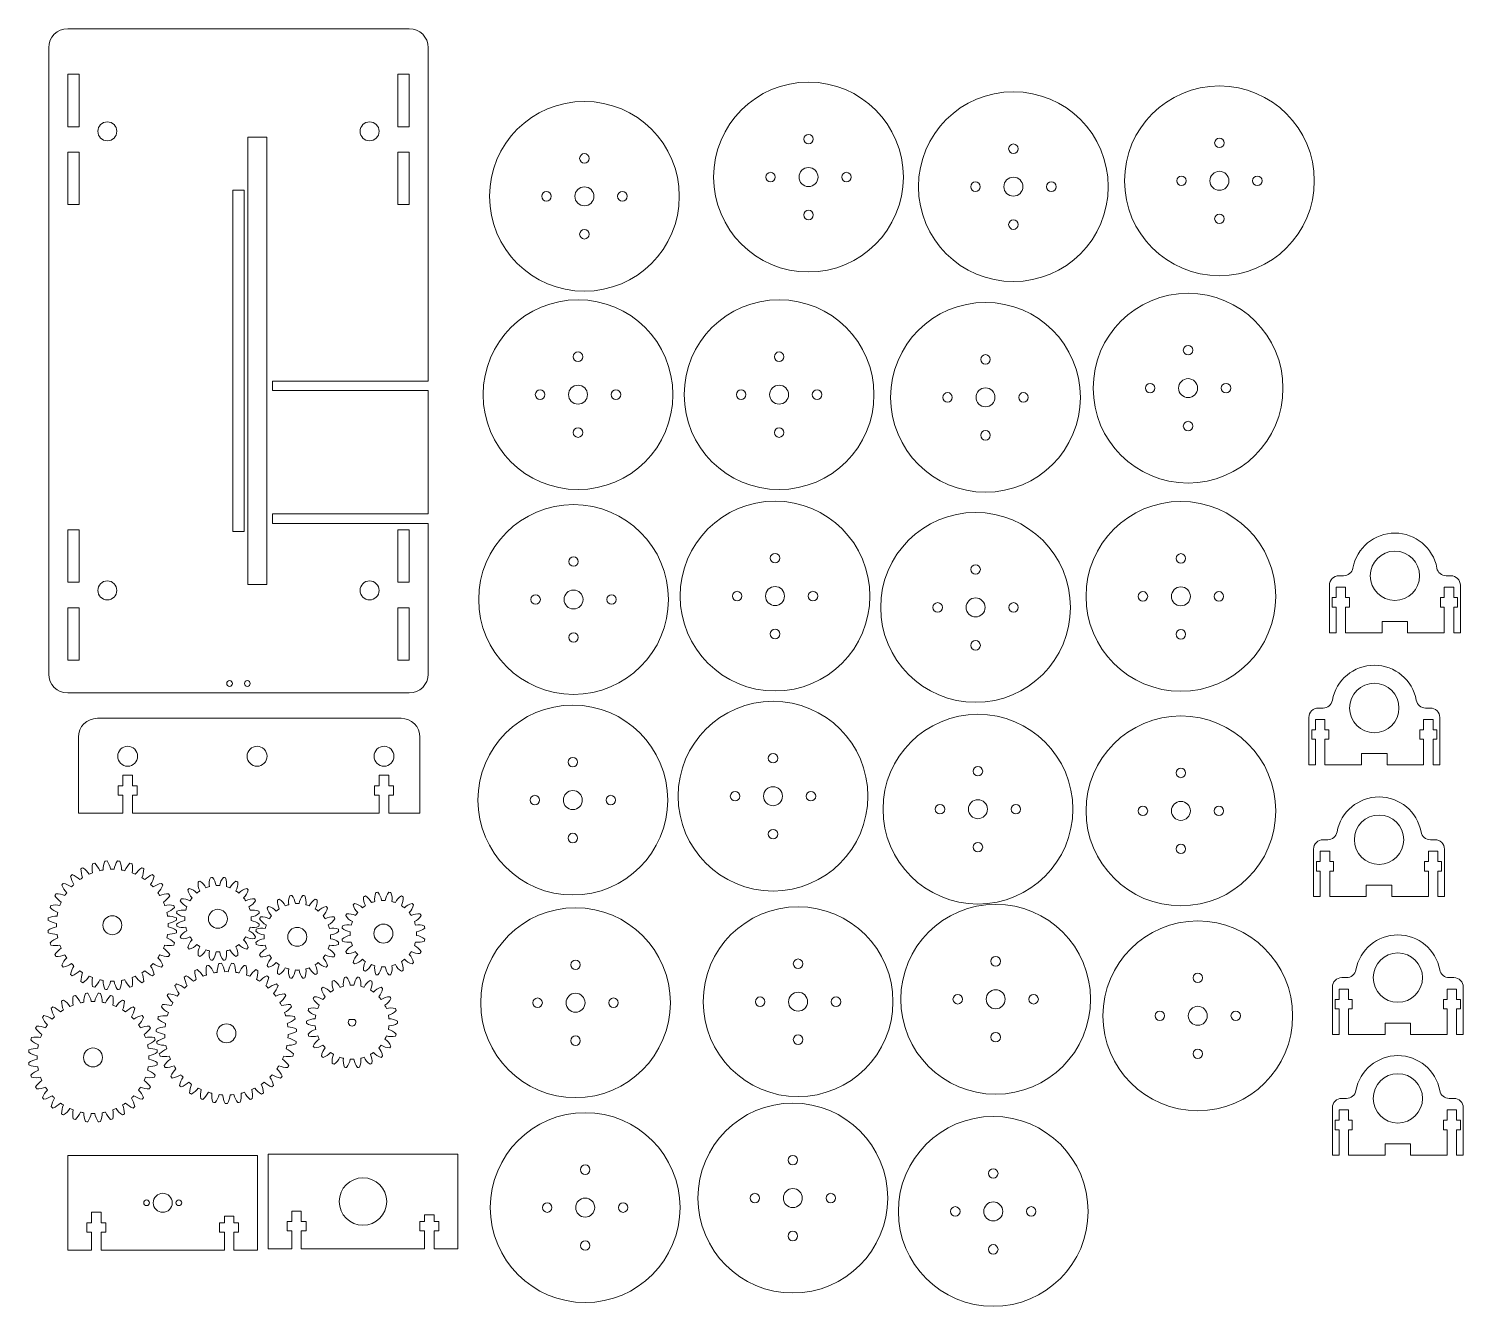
# Paper-space layout 'Sheet1(2)' of a CAD drawing. Header units: millimetres. Extents: x 10 to 766, y 7 to 680.
import ezdxf

# ---------------------------------------------------------------- set-up
doc = ezdxf.new("R2010")
doc.units = ezdxf.units.MM

psp = doc.layouts.new('Sheet1(2)')

# ---------------------------------------------------------------- linework, layer by layer
at = {"color": 7, "linetype": 'Continuous', "lineweight": 15}
for p, q in [((210.46, 680.25), (30.46, 680.25)), ((20.46, 670.25), (20.46, 340.25)), ((220.46, 494.6), (220.46, 670.25)), ((36.46, 656.25), (30.46, 656.25)), ((30.46, 656.25), (30.46, 628.6)), ((36.46, 628.6), (36.46, 656.25)), ((210.46, 656.25), (204.46, 656.25)), ((204.46, 656.25), (204.46, 628.6)), ((210.46, 628.6), (210.46, 656.25)), ((30.46, 628.6), (36.46, 628.6)), ((204.46, 628.6), (210.46, 628.6)), ((125.46, 623.11), (125.46, 387.38)), ((135.46, 623.11), (125.46, 623.11)), ((135.46, 387.38), (135.46, 623.11)), ((36.46, 615.19), (30.46, 615.19)), ((30.46, 615.19), (30.46, 587.54)), ((36.46, 587.54), (36.46, 615.19)), ((210.46, 615.19), (204.46, 615.19)), ((204.46, 615.19), (204.46, 587.54)), ((210.46, 587.54), (210.46, 615.19)), ((123.46, 595.25), (117.46, 595.25)), ((117.46, 595.25), (117.46, 415.25)), ((123.46, 415.25), (123.46, 595.25)), ((30.46, 587.54), (36.46, 587.54)), ((204.46, 587.54), (210.46, 587.54)), ((220.46, 494.6), (138.46, 494.6)), ((138.46, 494.6), (138.46, 489.6)), ((138.46, 489.6), (220.46, 489.6)), ((220.46, 424.6), (220.46, 489.6)), ((220.46, 424.6), (138.46, 424.6)), ((138.46, 424.6), (138.46, 419.6)), ((36.46, 416.23), (30.46, 416.23)), ((30.46, 416.23), (30.46, 388.58)), ((36.46, 388.58), (36.46, 416.23)), ((138.46, 419.6), (220.46, 419.6)), ((210.46, 416.23), (204.46, 416.23)), ((204.46, 416.23), (204.46, 388.58)), ((210.46, 388.58), (210.46, 416.23)), ((220.46, 340.25), (220.46, 419.6)), ((117.46, 415.25), (123.46, 415.25)), ((30.46, 388.58), (36.46, 388.58)), ((125.46, 387.38), (135.46, 387.38)), ((204.46, 388.58), (210.46, 388.58)), ((695.38, 386.99), (695.38, 361.99)), ((698.88, 385.99), (703.88, 385.99)), ((698.88, 380.49), (698.88, 385.99)), ((702.84, 391.99), (700.38, 391.99)), ((703.88, 385.99), (703.88, 380.49)), ((760.88, 385.99), (755.88, 385.99)), ((755.88, 385.99), (755.88, 380.49)), ((756.92, 391.99), (759.38, 391.99)), ((760.88, 380.49), (760.88, 385.99)), ((764.38, 386.99), (764.38, 361.99)), ((696.88, 380.49), (698.88, 380.49)), ((696.88, 375.49), (696.88, 380.49)), ((703.88, 380.49), (705.88, 380.49)), ((705.88, 380.49), (705.88, 375.49)), ((755.88, 380.49), (753.88, 380.49)), ((753.88, 380.49), (753.88, 375.49)), ((762.88, 380.49), (760.88, 380.49)), ((762.88, 375.49), (762.88, 380.49)), ((36.46, 375.17), (30.46, 375.17)), ((30.46, 375.17), (30.46, 347.52)), ((36.46, 347.52), (36.46, 375.17)), ((210.46, 375.17), (204.46, 375.17)), ((204.46, 375.17), (204.46, 347.52)), ((210.46, 347.52), (210.46, 375.17)), ((698.88, 375.49), (696.88, 375.49)), ((698.88, 361.99), (698.88, 375.49)), ((703.88, 375.49), (703.88, 361.99)), ((705.88, 375.49), (703.88, 375.49)), ((753.88, 375.49), (755.88, 375.49)), ((755.88, 375.49), (755.88, 361.99)), ((760.88, 361.99), (760.88, 375.49)), ((760.88, 375.49), (762.88, 375.49)), ((723.17, 367.99), (736.58, 367.99)), ((723.17, 361.99), (723.17, 367.99)), ((736.58, 367.99), (736.58, 361.99)), ((695.38, 361.99), (698.88, 361.99)), ((703.88, 361.99), (723.17, 361.99)), ((736.58, 361.99), (755.88, 361.99)), ((764.38, 361.99), (760.88, 361.99)), ((30.46, 347.52), (36.46, 347.52)), ((204.46, 347.52), (210.46, 347.52)), ((30.46, 330.25), (210.46, 330.25)), ((692, 322.34), (689.54, 322.34)), ((746.08, 322.34), (748.54, 322.34)), ((206.11, 316.92), (46.11, 316.92)), ((684.54, 317.34), (684.54, 292.34)), ((686.04, 310.84), (688.04, 310.84)), ((686.04, 305.84), (686.04, 310.84)), ((688.04, 316.34), (693.04, 316.34)), ((688.04, 310.84), (688.04, 316.34)), ((693.04, 316.34), (693.04, 310.84)), ((693.04, 310.84), (695.04, 310.84)), ((695.04, 310.84), (695.04, 305.84)), ((745.04, 310.84), (743.04, 310.84)), ((743.04, 310.84), (743.04, 305.84)), ((750.04, 316.34), (745.04, 316.34)), ((745.04, 316.34), (745.04, 310.84)), ((750.04, 310.84), (750.04, 316.34)), ((752.04, 310.84), (750.04, 310.84)), ((752.04, 305.84), (752.04, 310.84)), ((753.54, 317.34), (753.54, 292.34)), ((36.11, 306.92), (36.11, 266.92)), ((216.11, 266.92), (216.11, 306.92)), ((688.04, 305.84), (686.04, 305.84)), ((688.04, 292.34), (688.04, 305.84)), ((693.04, 305.84), (693.04, 292.34)), ((695.04, 305.84), (693.04, 305.84)), ((743.04, 305.84), (745.04, 305.84)), ((745.04, 305.84), (745.04, 292.34)), ((750.04, 292.34), (750.04, 305.84)), ((750.04, 305.84), (752.04, 305.84)), ((712.33, 298.34), (725.75, 298.34)), ((712.33, 292.34), (712.33, 298.34)), ((725.75, 298.34), (725.75, 292.34)), ((684.54, 292.34), (688.04, 292.34)), ((693.04, 292.34), (712.33, 292.34)), ((725.75, 292.34), (745.04, 292.34)), ((753.54, 292.34), (750.04, 292.34)), ((57.06, 281.42), (59.56, 281.42)), ((57.06, 281.42), (57.06, 276.42)), ((59.56, 286.92), (64.56, 286.92)), ((59.56, 286.92), (59.56, 281.42)), ((64.56, 286.92), (64.56, 281.42)), ((64.56, 281.42), (67.06, 281.42)), ((67.06, 281.42), (67.06, 276.42)), ((192.16, 281.42), (194.66, 281.42)), ((192.16, 281.42), (192.16, 276.42)), ((199.66, 286.92), (194.66, 286.92)), ((194.66, 286.92), (194.66, 281.42)), ((199.66, 286.92), (199.66, 281.42)), ((199.66, 281.42), (202.16, 281.42)), ((202.16, 281.42), (202.16, 276.42)), ((57.06, 276.42), (59.56, 276.42)), ((59.56, 276.42), (59.56, 266.92)), ((64.56, 276.42), (64.56, 266.92)), ((64.56, 276.42), (67.06, 276.42)), ((192.16, 276.42), (194.66, 276.42)), ((194.66, 276.42), (194.66, 266.92)), ((199.66, 276.42), (199.66, 266.92)), ((199.66, 276.42), (202.16, 276.42)), ((36.11, 266.92), (59.56, 266.92)), ((64.56, 266.92), (194.66, 266.92)), ((199.66, 266.92), (216.11, 266.92)), ((694.48, 252.96), (692.02, 252.96)), ((748.56, 252.96), (751.02, 252.96)), ((687.02, 247.96), (687.02, 222.96)), ((690.52, 246.96), (695.52, 246.96)), ((690.52, 241.46), (690.52, 246.96)), ((695.52, 246.96), (695.52, 241.46)), ((752.52, 246.96), (747.52, 246.96)), ((747.52, 246.96), (747.52, 241.46)), ((752.52, 241.46), (752.52, 246.96)), ((756.02, 247.96), (756.02, 222.96)), ((688.52, 241.46), (690.52, 241.46)), ((688.52, 236.46), (688.52, 241.46)), ((690.52, 236.46), (688.52, 236.46)), ((690.52, 222.96), (690.52, 236.46)), ((695.52, 241.46), (697.52, 241.46)), ((695.52, 236.46), (695.52, 222.96)), ((697.52, 236.46), (695.52, 236.46)), ((697.52, 241.46), (697.52, 236.46)), ((747.52, 241.46), (745.52, 241.46)), ((745.52, 241.46), (745.52, 236.46)), ((745.52, 236.46), (747.52, 236.46)), ((747.52, 236.46), (747.52, 222.96)), ((754.52, 241.46), (752.52, 241.46)), ((752.52, 222.96), (752.52, 236.46)), ((752.52, 236.46), (754.52, 236.46)), ((754.52, 236.46), (754.52, 241.46)), ((714.81, 228.96), (728.23, 228.96)), ((714.81, 222.96), (714.81, 228.96)), ((728.23, 228.96), (728.23, 222.96)), ((687.02, 222.96), (690.52, 222.96)), ((695.52, 222.96), (714.81, 222.96)), ((728.23, 222.96), (747.52, 222.96)), ((756.02, 222.96), (752.52, 222.96)), ((696.93, 175.27), (696.93, 150.27)), ((700.43, 174.27), (705.43, 174.27)), ((700.43, 168.77), (700.43, 174.27)), ((704.39, 180.27), (701.93, 180.27)), ((705.43, 174.27), (705.43, 168.77)), ((762.43, 174.27), (757.43, 174.27)), ((757.43, 174.27), (757.43, 168.77)), ((758.47, 180.27), (760.93, 180.27)), ((762.43, 168.77), (762.43, 174.27)), ((765.93, 175.27), (765.93, 150.27)), ((698.43, 168.77), (700.43, 168.77)), ((698.43, 163.77), (698.43, 168.77)), ((705.43, 168.77), (707.43, 168.77)), ((707.43, 168.77), (707.43, 163.77)), ((757.43, 168.77), (755.43, 168.77)), ((755.43, 168.77), (755.43, 163.77)), ((764.43, 168.77), (762.43, 168.77)), ((764.43, 163.77), (764.43, 168.77)), ((700.43, 163.77), (698.43, 163.77)), ((700.43, 150.27), (700.43, 163.77)), ((705.43, 163.77), (705.43, 150.27)), ((707.43, 163.77), (705.43, 163.77)), ((755.43, 163.77), (757.43, 163.77)), ((757.43, 163.77), (757.43, 150.27)), ((762.43, 150.27), (762.43, 163.77)), ((762.43, 163.77), (764.43, 163.77)), ((181.6, 158.29), (179, 158.26)), ((724.72, 156.27), (738.14, 156.27)), ((724.72, 150.27), (724.72, 156.27)), ((738.14, 156.27), (738.14, 150.27)), ((696.93, 150.27), (700.43, 150.27)), ((705.43, 150.27), (724.72, 150.27)), ((738.14, 150.27), (757.43, 150.27)), ((765.93, 150.27), (762.43, 150.27)), ((704.39, 116.67), (701.93, 116.67)), ((758.47, 116.67), (760.93, 116.67)), ((696.93, 111.67), (696.93, 86.67)), ((700.43, 110.67), (705.43, 110.67)), ((700.43, 105.17), (700.43, 110.67)), ((705.43, 110.67), (705.43, 105.17)), ((762.43, 110.67), (757.43, 110.67)), ((757.43, 110.67), (757.43, 105.17)), ((762.43, 105.17), (762.43, 110.67)), ((765.93, 111.67), (765.93, 86.67)), ((698.43, 105.17), (700.43, 105.17)), ((698.43, 100.17), (698.43, 105.17)), ((700.43, 100.17), (698.43, 100.17)), ((700.43, 86.67), (700.43, 100.17)), ((705.43, 105.17), (707.43, 105.17)), ((705.43, 100.17), (705.43, 86.67)), ((707.43, 100.17), (705.43, 100.17)), ((707.43, 105.17), (707.43, 100.17)), ((757.43, 105.17), (755.43, 105.17)), ((755.43, 105.17), (755.43, 100.17)), ((755.43, 100.17), (757.43, 100.17)), ((757.43, 100.17), (757.43, 86.67)), ((764.43, 105.17), (762.43, 105.17)), ((762.43, 86.67), (762.43, 100.17)), ((762.43, 100.17), (764.43, 100.17)), ((764.43, 100.17), (764.43, 105.17)), ((724.72, 92.67), (738.14, 92.67)), ((724.72, 86.67), (724.72, 92.67)), ((738.14, 92.67), (738.14, 86.67)), ((30.53, 86.64), (30.53, 36.64)), ((130.53, 86.64), (30.53, 86.64)), ((130.53, 36.64), (130.53, 86.64)), ((136.06, 87.31), (136.06, 37.31)), ((236.06, 87.31), (136.06, 87.31)), ((236.06, 37.31), (236.06, 87.31)), ((696.93, 86.67), (700.43, 86.67)), ((705.43, 86.67), (724.72, 86.67)), ((738.14, 86.67), (757.43, 86.67)), ((765.93, 86.67), (762.43, 86.67)), ((48.03, 56.64), (43.03, 56.64)), ((43.03, 56.64), (43.03, 51.14)), ((48.03, 51.14), (48.03, 56.64)), ((118.03, 54.64), (113.03, 54.64)), ((113.03, 54.64), (113.03, 51.14)), ((118.03, 51.14), (118.03, 54.64)), ((153.56, 57.31), (148.56, 57.31)), ((148.56, 57.31), (148.56, 51.81)), ((153.56, 51.81), (153.56, 57.31)), ((223.56, 55.31), (218.56, 55.31)), ((218.56, 55.31), (218.56, 51.81)), ((223.56, 51.81), (223.56, 55.31)), ((43.03, 51.14), (40.53, 51.14)), ((40.53, 51.14), (40.53, 46.14)), ((40.53, 46.14), (43.03, 46.14)), ((43.03, 46.14), (43.03, 36.64)), ((50.53, 51.14), (48.03, 51.14)), ((48.03, 36.64), (48.03, 46.14)), ((48.03, 46.14), (50.53, 46.14)), ((50.53, 46.14), (50.53, 51.14)), ((113.03, 51.14), (110.53, 51.14)), ((110.53, 51.14), (110.53, 46.14)), ((110.53, 46.14), (113.03, 46.14)), ((113.03, 46.14), (113.03, 36.64)), ((120.53, 51.14), (118.03, 51.14)), ((118.03, 36.64), (118.03, 46.14)), ((118.03, 46.14), (120.53, 46.14)), ((120.53, 46.14), (120.53, 51.14)), ((148.56, 51.81), (146.06, 51.81)), ((146.06, 51.81), (146.06, 46.81)), ((146.06, 46.81), (148.56, 46.81)), ((148.56, 46.81), (148.56, 37.31)), ((156.06, 51.81), (153.56, 51.81)), ((153.56, 37.31), (153.56, 46.81)), ((153.56, 46.81), (156.06, 46.81)), ((156.06, 46.81), (156.06, 51.81)), ((218.56, 51.81), (216.06, 51.81)), ((216.06, 51.81), (216.06, 46.81)), ((216.06, 46.81), (218.56, 46.81)), ((218.56, 46.81), (218.56, 37.31)), ((226.06, 51.81), (223.56, 51.81)), ((223.56, 37.31), (223.56, 46.81)), ((223.56, 46.81), (226.06, 46.81)), ((226.06, 46.81), (226.06, 51.81)), ((30.53, 36.64), (43.03, 36.64)), ((48.03, 36.64), (113.03, 36.64)), ((118.03, 36.64), (130.53, 36.64)), ((136.06, 37.31), (148.56, 37.31)), ((153.56, 37.31), (218.56, 37.31)), ((223.56, 37.31), (236.06, 37.31))]:
    psp.add_line(p, q, dxfattribs=at)
for centre, radius in [((420.87, 602.09), 50), ((528.82, 597.01), 50), ((637.39, 600.1), 50), ((302.76, 591.93), 50), ((51.35, 626.18), 5), ((189.56, 626.18), 5), ((420.87, 622.09), 2.5), ((637.39, 620.1), 2.5), ((302.76, 611.93), 2.5), ((528.82, 617.01), 2.5), ((420.87, 602.09), 5), ((637.39, 600.1), 5), ((400.87, 602.09), 2.5), ((440.87, 602.09), 2.5), ((508.82, 597.01), 2.5), ((528.82, 597.01), 5), ((548.82, 597.01), 2.5), ((617.39, 600.1), 2.5), ((657.39, 600.1), 2.5), ((282.76, 591.93), 2.5), ((302.76, 591.93), 5), ((322.76, 591.93), 2.5), ((420.87, 582.09), 2.5), ((637.39, 580.1), 2.5), ((528.82, 577.01), 2.5), ((302.76, 571.93), 2.5), ((299.39, 487.43), 50), ((405.35, 487.43), 50), ((620.88, 490.88), 50), ((514.13, 486.01), 50), ((299.39, 507.43), 2.5), ((405.35, 507.43), 2.5), ((514.13, 506.01), 2.5), ((620.88, 510.88), 2.5), ((299.39, 487.43), 5), ((405.35, 487.43), 5), ((600.88, 490.88), 2.5), ((620.88, 490.88), 5), ((640.88, 490.88), 2.5), ((279.39, 487.43), 2.5), ((319.39, 487.43), 2.5), ((385.35, 487.43), 2.5), ((425.35, 487.43), 2.5), ((494.13, 486.01), 2.5), ((514.13, 486.01), 5), ((534.13, 486.01), 2.5), ((299.39, 467.43), 2.5), ((405.35, 467.43), 2.5), ((620.88, 470.88), 2.5), ((514.13, 466.01), 2.5), ((403.22, 381.33), 50), ((617.11, 381.16), 50), ((297.05, 379.51), 50), ((508.92, 375.35), 50), ((297.05, 399.51), 2.5), ((403.22, 401.33), 2.5), ((617.11, 401.16), 2.5), ((729.88, 391.99), 13), ((508.92, 395.35), 2.5), ((51.35, 384.31), 5), ((189.56, 384.31), 5), ((403.22, 381.33), 5), ((617.11, 381.16), 5), ((277.05, 379.51), 2.5), ((297.05, 379.51), 5), ((317.05, 379.51), 2.5), ((383.22, 381.33), 2.5), ((423.22, 381.33), 2.5), ((508.92, 375.35), 5), ((597.11, 381.16), 2.5), ((637.11, 381.16), 2.5), ((488.92, 375.35), 2.5), ((528.92, 375.35), 2.5), ((403.22, 361.33), 2.5), ((617.11, 361.16), 2.5), ((297.05, 359.51), 2.5), ((508.92, 355.35), 2.5), ((115.79, 335.25), 1.5), ((125.13, 335.25), 1.5), ((719.04, 322.34), 13), ((402.16, 275.88), 50), ((296.66, 273.83), 50), ((510.15, 269.03), 50), ((617.11, 268.13), 50), ((62.06, 296.92), 5.25), ((130.26, 296.92), 5.25), ((197.16, 296.92), 5.25), ((296.66, 293.83), 2.5), ((402.16, 295.88), 2.5), ((510.15, 289.03), 2.5), ((617.11, 288.13), 2.5), ((402.16, 275.88), 5), ((276.66, 273.83), 2.5), ((296.66, 273.83), 5), ((316.66, 273.83), 2.5), ((382.16, 275.88), 2.5), ((422.16, 275.88), 2.5), ((510.15, 269.03), 5), ((617.11, 268.13), 5), ((490.15, 269.03), 2.5), ((530.15, 269.03), 2.5), ((597.11, 268.13), 2.5), ((637.11, 268.13), 2.5), ((721.52, 252.96), 13), ((402.16, 255.88), 2.5), ((296.66, 253.83), 2.5), ((510.15, 249.03), 2.5), ((617.11, 248.13), 2.5), ((53.97, 207.89), 5), ((109.62, 211.29), 5), ((298.09, 167.06), 50), ((415.35, 167.6), 50), ((519.49, 168.87), 50), ((151.45, 201.78), 5), ((196.83, 203.48), 5), ((626, 160.17), 50), ((298.09, 187.06), 2.5), ((415.35, 187.6), 2.5), ((519.49, 188.87), 2.5), ((731.43, 180.27), 13), ((626, 180.17), 2.5), ((278.09, 167.06), 2.5), ((298.09, 167.06), 5), ((318.09, 167.06), 2.5), ((395.35, 167.6), 2.5), ((415.35, 167.6), 5), ((435.35, 167.6), 2.5), ((499.49, 168.87), 2.5), ((519.49, 168.87), 5), ((539.49, 168.87), 2.5), ((606, 160.17), 2.5), ((626, 160.17), 5), ((646, 160.17), 2.5), ((114.12, 150.93), 5), ((519.49, 148.87), 2.5), ((298.09, 147.06), 2.5), ((415.35, 147.6), 2.5), ((43.79, 138.22), 5), ((626, 140.17), 2.5), ((731.43, 116.67), 13), ((412.6, 64.15), 50), ((303.17, 59.11), 50), ((518.22, 57.11), 50), ((412.6, 84.15), 2.5), ((303.17, 79.11), 2.5), ((518.22, 77.11), 2.5), ((186.06, 62.31), 12.5), ((412.6, 64.15), 5), ((72.03, 61.64), 1.5), ((80.53, 61.64), 5), ((89.03, 61.64), 1.5), ((283.17, 59.11), 2.5), ((303.17, 59.11), 5), ((323.17, 59.11), 2.5), ((392.6, 64.15), 2.5), ((432.6, 64.15), 2.5), ((518.22, 57.11), 5), ((498.22, 57.11), 2.5), ((538.22, 57.11), 2.5), ((412.6, 44.15), 2.5), ((303.17, 39.11), 2.5), ((518.22, 37.11), 2.5)]:
    psp.add_circle(centre, radius, dxfattribs=at)
for centre, radius, start, end in [((30.46, 670.25), 10, 90, 180), ((210.46, 670.25), 10, 0, 90), ((729.88, 391.99), 22.5, 10.47568, 169.52432), ((702.84, 396.99), 5, 270, 349.52432), ((756.92, 396.99), 5, 190.47568, 270), ((700.38, 386.99), 5, 90, 180), ((759.38, 386.99), 5, 0, 90), ((30.46, 340.25), 10, 180, 270), ((210.46, 340.25), 10, 270, 0), ((719.04, 322.34), 22.5, 10.47568, 169.52432), ((692, 327.34), 5, 270, 349.52432), ((746.08, 327.34), 5, 190.47568, 270), ((689.54, 317.34), 5, 90, 180), ((748.54, 317.34), 5, 0, 90), ((46.11, 306.92), 10, 90, 180), ((206.11, 306.92), 10, 0, 90), ((721.52, 252.96), 22.5, 10.47568, 169.52432), ((694.48, 257.96), 5, 270, 349.52432), ((748.56, 257.96), 5, 190.47568, 270), ((692.02, 247.96), 5, 90, 180), ((751.02, 247.96), 5, 0, 90), ((53.97, 207.89), 34, 128.347, 130.403), ((27.84, 222.79), 12.8, 45.41573, 66.86994), ((53.97, 207.89), 34, 117.097, 119.153), ((50.2, 237.73), 12.8, 180.63006, 202.08427), ((31.25, 227.6), 12.8, 34.16573, 55.61994), ((53.97, 207.89), 29.5, 110.73271, 114.26729), ((56.1, 237.89), 12.8, 169.38006, 190.83427), ((53.97, 207.89), 34, 105.847, 107.903), ((35.53, 231.65), 12.8, 22.91573, 44.36994), ((53.97, 207.89), 29.5, 99.48271, 103.01729), ((61.91, 236.9), 12.8, 158.13006, 179.58427), ((53.97, 207.89), 34, 94.597, 96.653), ((40.52, 234.79), 12.8, 11.66573, 33.11994), ((53.97, 207.89), 29.5, 88.23271, 91.76729), ((67.41, 234.79), 12.8, 146.88006, 168.33427), ((53.97, 207.89), 34, 83.347, 85.403), ((46.03, 236.9), 12.8, 0.41573, 21.86994), ((53.97, 207.89), 29.5, 76.98271, 80.51729), ((72.4, 231.65), 12.8, 135.63006, 157.08427), ((53.97, 207.89), 34, 72.097, 74.153), ((51.84, 237.89), 12.8, 349.16573, 10.61994), ((53.97, 207.89), 29.5, 65.73271, 69.26729), ((76.68, 227.6), 12.8, 124.38006, 145.83427), ((53.97, 207.89), 34, 60.847, 62.903), ((57.73, 237.73), 12.8, 337.91573, 359.36994), ((80.09, 222.79), 12.8, 113.13006, 134.58427), ((53.97, 207.89), 34, 49.597, 51.653), ((53.97, 207.89), 34, 139.597, 141.653), ((39.07, 234.02), 12.8, 203.13006, 224.58427), ((25.44, 217.41), 12.8, 56.66573, 78.11994), ((44.46, 236.42), 12.8, 191.88006, 213.33427), ((53.97, 207.89), 29.5, 133.23271, 136.76729), ((53.97, 207.89), 29.5, 121.98271, 125.51729), ((53.97, 207.89), 29.5, 54.48271, 58.01729), ((63.48, 236.42), 12.8, 326.66573, 348.11994), ((53.97, 207.89), 29.5, 43.23271, 46.76729), ((82.49, 217.41), 12.8, 101.88006, 123.33427), ((68.86, 234.02), 12.8, 315.41573, 336.86994), ((53.97, 207.89), 34, 38.347, 40.403), ((109.62, 211.29), 22, 133.60803, 136.39197), ((92.67, 219.42), 8, 42.71293, 77.2075), ((107.12, 229.91), 8, 174.7925, 209.28707), ((109.62, 211.29), 22, 115.60803, 118.39197), ((96.01, 224.25), 8, 24.71293, 59.2075), ((109.62, 211.29), 17.5, 104.76933, 111.23067), ((113, 229.77), 8, 156.7925, 191.28707), ((109.62, 211.29), 22, 97.60803, 100.39197), ((100.69, 227.82), 8, 6.71293, 41.2075), ((109.62, 211.29), 17.5, 86.76933, 93.23067), ((118.55, 227.82), 8, 138.7925, 173.28707), ((109.62, 211.29), 22, 79.60803, 82.39197), ((106.23, 229.77), 8, 348.71293, 23.2075), ((109.62, 211.29), 17.5, 68.76933, 75.23067), ((123.22, 224.25), 8, 120.7925, 155.28707), ((112.11, 229.91), 8, 330.71293, 5.2075), ((109.62, 211.29), 22, 61.60803, 64.39197), ((126.56, 219.42), 8, 102.7925, 137.28707), ((109.62, 211.29), 22, 43.60803, 46.39197), ((53.97, 207.89), 34, 150.847, 152.903), ((34.26, 230.61), 12.8, 214.38006, 235.83427), ((24.13, 211.66), 12.8, 67.91573, 89.36994), ((53.97, 207.89), 29.5, 155.73271, 159.26729), ((53.97, 207.89), 29.5, 144.48271, 148.01729), ((53.97, 207.89), 29.5, 31.98271, 35.51729), ((83.8, 211.66), 12.8, 90.63006, 112.08427), ((73.67, 230.61), 12.8, 304.16573, 325.61994), ((53.97, 207.89), 29.5, 20.73271, 24.26729), ((53.97, 207.89), 34, 27.097, 29.153), ((109.62, 211.29), 22, 151.60803, 154.39197), ((96.65, 224.89), 8, 210.7925, 245.28707), ((90.99, 213.78), 8, 60.71293, 95.2075), ((101.49, 228.23), 8, 192.7925, 227.28707), ((109.62, 211.29), 17.5, 140.76933, 147.23067), ((109.62, 211.29), 17.5, 122.76933, 129.23067), ((109.62, 211.29), 17.5, 50.76933, 57.23067), ((117.75, 228.23), 8, 312.71293, 347.2075), ((109.62, 211.29), 17.5, 32.76933, 39.23067), ((128.25, 213.78), 8, 84.7925, 119.28707), ((122.59, 224.89), 8, 294.71293, 329.2075), ((109.62, 211.29), 22, 25.60803, 28.39197), ((148.96, 220.41), 8, 174.7925, 209.28707), ((151.45, 201.78), 22, 115.60803, 118.39197), ((137.85, 214.75), 8, 24.71293, 59.2075), ((154.83, 220.27), 8, 156.7925, 191.28707), ((151.45, 201.78), 22, 97.60803, 100.39197), ((142.52, 218.32), 8, 6.71293, 41.2075), ((151.45, 201.78), 17.5, 86.76933, 93.23067), ((160.38, 218.32), 8, 138.7925, 173.28707), ((151.45, 201.78), 22, 79.60803, 82.39197), ((148.07, 220.27), 8, 348.71293, 23.2075), ((165.05, 214.75), 8, 120.7925, 155.28707), ((153.94, 220.41), 8, 330.71293, 5.2075), ((151.45, 201.78), 22, 61.60803, 64.39197), ((196.83, 203.48), 22, 133.60803, 136.39197), ((179.88, 211.61), 8, 42.71293, 77.2075), ((194.34, 222.11), 8, 174.7925, 209.28707), ((196.83, 203.48), 22, 115.60803, 118.39197), ((183.23, 216.45), 8, 24.71293, 59.2075), ((196.83, 203.48), 17.5, 104.76933, 111.23067), ((200.21, 221.97), 8, 156.7925, 191.28707), ((196.83, 203.48), 22, 97.60803, 100.39197), ((187.9, 220.02), 8, 6.71293, 41.2075), ((196.83, 203.48), 17.5, 86.76933, 93.23067), ((205.76, 220.02), 8, 138.7925, 173.28707), ((196.83, 203.48), 22, 79.60803, 82.39197), ((193.44, 221.97), 8, 348.71293, 23.2075), ((196.83, 203.48), 17.5, 68.76933, 75.23067), ((210.43, 216.45), 8, 120.7925, 155.28707), ((199.32, 222.11), 8, 330.71293, 5.2075), ((196.83, 203.48), 22, 61.60803, 64.39197), ((213.77, 211.61), 8, 102.7925, 137.28707), ((196.83, 203.48), 22, 43.60803, 46.39197), ((53.97, 207.89), 34, 173.347, 175.403), ((24.96, 199.95), 12.8, 90.41573, 111.86994), ((53.97, 207.89), 34, 162.097, 164.153), ((30.21, 226.33), 12.8, 225.63006, 247.08427), ((23.97, 205.77), 12.8, 79.16573, 100.61994), ((53.97, 207.89), 29.5, 166.98271, 170.51729), ((83.96, 205.77), 12.8, 79.38006, 100.83427), ((77.72, 226.33), 12.8, 292.91573, 314.36994), ((53.97, 207.89), 29.5, 9.48271, 13.01729), ((82.97, 199.95), 12.8, 68.13006, 89.58427), ((53.97, 207.89), 34, 15.847, 17.903), ((53.97, 207.89), 34, 4.597, 6.653), ((109.62, 211.29), 22, 169.60803, 172.39197), ((93.08, 220.22), 8, 228.7925, 263.28707), ((91.13, 207.9), 8, 78.71293, 113.2075), ((109.62, 211.29), 17.5, 176.76933, 183.23067), ((109.62, 211.29), 17.5, 158.76933, 165.23067), ((109.62, 211.29), 17.5, 14.76933, 21.23067), ((128.11, 207.9), 8, 66.7925, 101.28707), ((126.15, 220.22), 8, 276.71293, 311.2075), ((109.62, 211.29), 17.5, 356.76933, 3.23067), ((109.62, 211.29), 22, 7.60803, 10.39197), ((151.45, 201.78), 22, 151.60803, 154.39197), ((132.82, 204.28), 8, 60.71293, 95.2075), ((151.45, 201.78), 22, 133.60803, 136.39197), ((143.32, 218.73), 8, 192.7925, 227.28707), ((134.5, 209.91), 8, 42.71293, 77.2075), ((151.45, 201.78), 17.5, 140.76933, 147.23067), ((151.45, 201.78), 17.5, 122.76933, 129.23067), ((151.45, 201.78), 17.5, 104.76933, 111.23067), ((151.45, 201.78), 17.5, 68.76933, 75.23067), ((151.45, 201.78), 17.5, 50.76933, 57.23067), ((168.39, 209.91), 8, 102.7925, 137.28707), ((159.58, 218.73), 8, 312.71293, 347.2075), ((151.45, 201.78), 17.5, 32.76933, 39.23067), ((170.08, 204.28), 8, 84.7925, 119.28707), ((151.45, 201.78), 22, 43.60803, 46.39197), ((151.45, 201.78), 22, 25.60803, 28.39197), ((196.83, 203.48), 22, 151.60803, 154.39197), ((183.86, 217.09), 8, 210.7925, 245.28707), ((178.2, 205.98), 8, 60.71293, 95.2075), ((188.7, 220.43), 8, 192.7925, 227.28707), ((196.83, 203.48), 17.5, 140.76933, 147.23067), ((196.83, 203.48), 17.5, 122.76933, 129.23067), ((196.83, 203.48), 17.5, 50.76933, 57.23067), ((204.96, 220.43), 8, 312.71293, 347.2075), ((196.83, 203.48), 17.5, 32.76933, 39.23067), ((215.46, 205.98), 8, 84.7925, 119.28707), ((209.8, 217.09), 8, 294.71293, 329.2075), ((196.83, 203.48), 22, 25.60803, 28.39197), ((27.07, 221.34), 12.8, 236.88006, 258.33427), ((27.07, 194.45), 12.8, 101.66573, 123.11994), ((53.97, 207.89), 34, 184.597, 186.653), ((53.97, 207.89), 29.5, 178.23271, 181.76729), ((80.86, 221.34), 12.8, 281.66573, 303.11994), ((53.97, 207.89), 29.5, 358.23271, 1.76729), ((80.86, 194.45), 12.8, 56.88006, 78.33427), ((53.97, 207.89), 34, 353.347, 355.403), ((93.08, 202.36), 8, 96.71293, 131.2075), ((109.62, 211.29), 22, 187.60803, 190.39197), ((91.13, 214.67), 8, 246.7925, 281.28707), ((96.65, 197.68), 8, 114.71293, 149.2075), ((109.62, 211.29), 17.5, 194.76933, 201.23067), ((109.62, 211.29), 17.5, 338.76933, 345.23067), ((122.59, 197.68), 8, 30.7925, 65.28707), ((128.11, 214.67), 8, 258.71293, 293.2075), ((126.15, 202.36), 8, 48.7925, 83.28707), ((151.45, 201.78), 22, 169.60803, 172.39197), ((134.91, 210.71), 8, 228.7925, 263.28707), ((132.96, 198.4), 8, 78.71293, 113.2075), ((109.62, 211.29), 22, 349.60803, 352.39197), ((138.48, 215.39), 8, 210.7925, 245.28707), ((151.45, 201.78), 17.5, 158.76933, 165.23067), ((164.42, 215.39), 8, 294.71293, 329.2075), ((151.45, 201.78), 17.5, 14.76933, 21.23067), ((169.94, 198.4), 8, 66.7925, 101.28707), ((167.99, 210.71), 8, 276.71293, 311.2075), ((151.45, 201.78), 22, 7.60803, 10.39197), ((196.83, 203.48), 22, 169.60803, 172.39197), ((180.29, 212.41), 8, 228.7925, 263.28707), ((178.34, 200.1), 8, 78.71293, 113.2075), ((196.83, 203.48), 17.5, 176.76933, 183.23067), ((196.83, 203.48), 17.5, 158.76933, 165.23067), ((196.83, 203.48), 17.5, 14.76933, 21.23067), ((215.32, 200.1), 8, 66.7925, 101.28707), ((213.37, 212.41), 8, 276.71293, 311.2075), ((196.83, 203.48), 17.5, 356.76933, 3.23067), ((196.83, 203.48), 22, 7.60803, 10.39197), ((24.96, 215.83), 12.8, 248.13006, 269.58427), ((30.21, 189.46), 12.8, 112.91573, 134.36994), ((53.97, 207.89), 34, 195.847, 197.903), ((23.97, 210.02), 12.8, 259.38006, 280.83427), ((53.97, 207.89), 29.5, 189.48271, 193.01729), ((53.97, 207.89), 29.5, 200.73271, 204.26729), ((53.97, 207.89), 29.5, 335.73271, 339.26729), ((83.96, 210.02), 12.8, 259.16573, 280.61994), ((53.97, 207.89), 29.5, 346.98271, 350.51729), ((77.72, 189.46), 12.8, 45.63006, 67.08427), ((82.97, 215.83), 12.8, 270.41573, 291.86994), ((53.97, 207.89), 34, 342.097, 344.153), ((109.62, 211.29), 22, 205.60803, 208.39197), ((90.99, 208.79), 8, 264.7925, 299.28707), ((101.49, 194.34), 8, 132.71293, 167.2075), ((92.67, 203.16), 8, 282.7925, 317.28707), ((109.62, 211.29), 17.5, 212.76933, 219.23067), ((109.62, 211.29), 17.5, 230.76933, 237.23067), ((107.12, 192.66), 8, 150.71293, 185.2075), ((109.62, 211.29), 17.5, 302.76933, 309.23067), ((112.11, 192.66), 8, 354.7925, 29.28707), ((126.56, 203.16), 8, 222.71293, 257.2075), ((109.62, 211.29), 17.5, 320.76933, 327.23067), ((117.75, 194.34), 8, 12.7925, 47.28707), ((128.25, 208.79), 8, 240.71293, 275.2075), ((109.62, 211.29), 22, 331.60803, 334.39197), ((134.91, 192.85), 8, 96.71293, 131.2075), ((151.45, 201.78), 22, 187.60803, 190.39197), ((132.96, 205.17), 8, 246.7925, 281.28707), ((151.45, 201.78), 17.5, 176.76933, 183.23067), ((151.45, 201.78), 17.5, 194.76933, 201.23067), ((151.45, 201.78), 17.5, 338.76933, 345.23067), ((169.94, 205.17), 8, 258.71293, 293.2075), ((151.45, 201.78), 17.5, 356.76933, 3.23067), ((167.99, 192.85), 8, 48.7925, 83.28707), ((151.45, 201.78), 22, 349.60803, 352.39197), ((180.29, 194.55), 8, 96.71293, 131.2075), ((196.83, 203.48), 22, 187.60803, 190.39197), ((178.34, 206.87), 8, 246.7925, 281.28707), ((183.86, 189.88), 8, 114.71293, 149.2075), ((196.83, 203.48), 17.5, 194.76933, 201.23067), ((196.83, 203.48), 17.5, 338.76933, 345.23067), ((209.8, 189.88), 8, 30.7925, 65.28707), ((215.32, 206.87), 8, 258.71293, 293.2075), ((213.37, 194.55), 8, 48.7925, 83.28707), ((196.83, 203.48), 22, 349.60803, 352.39197), ((731.43, 180.27), 22.5, 10.47568, 169.52432), ((34.26, 185.18), 12.8, 124.16573, 145.61994), ((53.97, 207.89), 34, 207.097, 209.153), ((24.13, 204.13), 12.8, 270.63006, 292.08427), ((39.07, 181.77), 12.8, 135.41573, 156.86994), ((53.97, 207.89), 29.5, 211.98271, 215.51729), ((53.97, 207.89), 29.5, 324.48271, 328.01729), ((68.86, 181.77), 12.8, 23.13006, 44.58427), ((83.8, 204.13), 12.8, 247.91573, 269.36994), ((73.67, 185.18), 12.8, 34.38006, 55.83427), ((53.97, 207.89), 34, 330.847, 332.903), ((109.62, 211.29), 22, 223.60803, 226.39197), ((109.62, 211.29), 22, 241.60803, 244.39197), ((96.01, 198.32), 8, 300.7925, 335.28707), ((109.62, 211.29), 17.5, 248.76933, 255.23067), ((113, 192.8), 8, 168.71293, 203.2075), ((109.62, 211.29), 22, 259.60803, 262.39197), ((100.69, 194.75), 8, 318.7925, 353.28707), ((109.62, 211.29), 17.5, 266.76933, 273.23067), ((118.55, 194.75), 8, 186.71293, 221.2075), ((109.62, 211.29), 22, 277.60803, 280.39197), ((106.23, 192.8), 8, 336.7925, 11.28707), ((109.62, 211.29), 17.5, 284.76933, 291.23067), ((123.22, 198.32), 8, 204.71293, 239.2075), ((109.62, 211.29), 22, 295.60803, 298.39197), ((109.62, 211.29), 22, 313.60803, 316.39197), ((138.48, 188.18), 8, 114.71293, 149.2075), ((151.45, 201.78), 22, 205.60803, 208.39197), ((132.82, 199.29), 8, 264.7925, 299.28707), ((143.32, 184.84), 8, 132.71293, 167.2075), ((151.45, 201.78), 17.5, 212.76933, 219.23067), ((151.45, 201.78), 17.5, 320.76933, 327.23067), ((159.58, 184.84), 8, 12.7925, 47.28707), ((170.08, 199.29), 8, 240.71293, 275.2075), ((164.42, 188.18), 8, 30.7925, 65.28707), ((151.45, 201.78), 22, 331.60803, 334.39197), ((196.83, 203.48), 22, 205.60803, 208.39197), ((178.2, 200.99), 8, 264.7925, 299.28707), ((188.7, 186.54), 8, 132.71293, 167.2075), ((179.88, 195.35), 8, 282.7925, 317.28707), ((196.83, 203.48), 17.5, 212.76933, 219.23067), ((196.83, 203.48), 17.5, 230.76933, 237.23067), ((196.83, 203.48), 17.5, 302.76933, 309.23067), ((213.77, 195.35), 8, 222.71293, 257.2075), ((196.83, 203.48), 17.5, 320.76933, 327.23067), ((204.96, 186.54), 8, 12.7925, 47.28707), ((215.46, 200.99), 8, 240.71293, 275.2075), ((196.83, 203.48), 22, 331.60803, 334.39197), ((53.97, 207.89), 34, 218.347, 220.403), ((25.44, 198.38), 12.8, 281.88006, 303.33427), ((44.46, 179.37), 12.8, 146.66573, 168.11994), ((53.97, 207.89), 34, 229.597, 231.653), ((53.97, 207.89), 29.5, 223.23271, 226.76729), ((27.84, 193), 12.8, 293.13006, 314.58427), ((53.97, 207.89), 29.5, 234.48271, 238.01729), ((50.2, 178.06), 12.8, 157.91573, 179.36994), ((53.97, 207.89), 29.5, 301.98271, 305.51729), ((57.73, 178.06), 12.8, 0.63006, 22.08427), ((80.09, 193), 12.8, 225.41573, 246.86994), ((53.97, 207.89), 29.5, 313.23271, 316.76729), ((63.48, 179.37), 12.8, 11.88006, 33.33427), ((53.97, 207.89), 34, 308.347, 310.403), ((82.49, 198.38), 12.8, 236.66573, 258.11994), ((53.97, 207.89), 34, 319.597, 321.653), ((114.12, 150.93), 37, 114.75424, 116.67433), ((111.51, 183.72), 14, 178.86675, 198.47508), ((90.12, 173.41), 14, 32.95349, 52.56182), ((114.12, 150.93), 32.5, 108.98751, 112.15535), ((117.41, 183.66), 14, 168.58104, 188.18936), ((114.12, 150.93), 37, 104.46853, 106.38861), ((94.52, 177.34), 14, 22.66778, 42.27611), ((114.12, 150.93), 32.5, 98.70179, 101.86964), ((123.2, 182.54), 14, 158.29532, 177.90365), ((114.12, 150.93), 37, 94.18281, 96.1029), ((99.55, 180.42), 14, 12.38207, 31.99039), ((114.12, 150.93), 32.5, 88.41608, 91.58392), ((128.69, 180.42), 14, 148.00961, 167.61793), ((114.12, 150.93), 37, 83.8971, 85.81719), ((105.05, 182.54), 14, 2.09635, 21.70468), ((114.12, 150.93), 32.5, 78.13036, 81.29821), ((133.73, 177.34), 14, 137.72389, 157.33222), ((114.12, 150.93), 37, 73.61139, 75.53147), ((110.84, 183.66), 14, 351.81064, 11.41896), ((114.12, 150.93), 32.5, 67.84465, 71.01249), ((138.13, 173.41), 14, 127.43818, 147.04651), ((114.12, 150.93), 37, 63.32567, 65.24576), ((116.73, 183.72), 14, 341.52492, 1.13325), ((151.45, 201.78), 22, 223.60803, 226.39197), ((134.5, 193.65), 8, 282.7925, 317.28707), ((151.45, 201.78), 17.5, 230.76933, 237.23067), ((148.96, 183.15), 8, 150.71293, 185.2075), ((151.45, 201.78), 22, 241.60803, 244.39197), ((137.85, 188.82), 8, 300.7925, 335.28707), ((151.45, 201.78), 17.5, 248.76933, 255.23067), ((154.83, 183.3), 8, 168.71293, 203.2075), ((142.52, 185.25), 8, 318.7925, 353.28707), ((151.45, 201.78), 17.5, 266.76933, 273.23067), ((160.38, 185.25), 8, 186.71293, 221.2075), ((148.07, 183.3), 8, 336.7925, 11.28707), ((151.45, 201.78), 17.5, 284.76933, 291.23067), ((165.05, 188.82), 8, 204.71293, 239.2075), ((151.45, 201.78), 17.5, 302.76933, 309.23067), ((153.94, 183.15), 8, 354.7925, 29.28707), ((151.45, 201.78), 22, 295.60803, 298.39197), ((168.39, 193.65), 8, 222.71293, 257.2075), ((151.45, 201.78), 22, 313.60803, 316.39197), ((196.83, 203.48), 22, 223.60803, 226.39197), ((194.34, 184.85), 8, 150.71293, 185.2075), ((196.83, 203.48), 22, 241.60803, 244.39197), ((183.23, 190.52), 8, 300.7925, 335.28707), ((196.83, 203.48), 17.5, 248.76933, 255.23067), ((200.21, 185), 8, 168.71293, 203.2075), ((196.83, 203.48), 22, 259.60803, 262.39197), ((187.9, 186.95), 8, 318.7925, 353.28707), ((196.83, 203.48), 17.5, 266.76933, 273.23067), ((205.76, 186.95), 8, 186.71293, 221.2075), ((196.83, 203.48), 22, 277.60803, 280.39197), ((193.44, 185), 8, 336.7925, 11.28707), ((196.83, 203.48), 17.5, 284.76933, 291.23067), ((210.43, 190.52), 8, 204.71293, 239.2075), ((199.32, 184.85), 8, 354.7925, 29.28707), ((196.83, 203.48), 22, 295.60803, 298.39197), ((196.83, 203.48), 22, 313.60803, 316.39197), ((704.39, 185.27), 5, 270, 349.52432), ((758.47, 185.27), 5, 190.47568, 270), ((53.97, 207.89), 34, 240.847, 242.903), ((31.25, 188.19), 12.8, 304.38006, 325.83427), ((53.97, 207.89), 29.5, 245.73271, 249.26729), ((56.1, 177.9), 12.8, 169.16573, 190.61994), ((53.97, 207.89), 34, 252.097, 254.153), ((35.53, 184.14), 12.8, 315.63006, 337.08427), ((53.97, 207.89), 29.5, 256.98271, 260.51729), ((61.91, 178.89), 12.8, 180.41573, 201.86994), ((53.97, 207.89), 34, 263.347, 265.403), ((40.52, 181), 12.8, 326.88006, 348.33427), ((53.97, 207.89), 29.5, 268.23271, 271.76729), ((67.41, 181), 12.8, 191.66573, 213.11994), ((53.97, 207.89), 34, 274.597, 276.653), ((46.03, 178.89), 12.8, 338.13006, 359.58427), ((53.97, 207.89), 29.5, 279.48271, 283.01729), ((72.4, 184.14), 12.8, 202.91573, 224.36994), ((53.97, 207.89), 34, 285.847, 287.903), ((53.97, 207.89), 29.5, 290.73271, 294.26729), ((51.84, 177.9), 12.8, 349.38006, 10.83427), ((76.68, 188.19), 12.8, 214.16573, 235.61994), ((53.97, 207.89), 34, 297.097, 299.153), ((114.12, 150.93), 37, 135.32567, 137.24576), ((100.16, 180.71), 14, 199.43818, 219.04651), ((83.75, 163.55), 14, 53.52492, 73.13325), ((114.12, 150.93), 37, 125.03996, 126.96004), ((105.7, 182.72), 14, 189.15246, 208.76079), ((114.12, 150.93), 32.5, 129.55893, 132.72678), ((86.49, 168.77), 14, 43.23921, 62.84754), ((114.12, 150.93), 32.5, 119.27322, 122.44107), ((114.12, 150.93), 32.5, 57.55893, 60.72678), ((141.75, 168.77), 14, 117.15246, 136.76079), ((122.55, 182.72), 14, 331.23921, 350.84754), ((114.12, 150.93), 32.5, 47.27322, 50.44107), ((114.12, 150.93), 37, 53.03996, 54.96004), ((144.5, 163.55), 14, 106.86675, 126.47508), ((128.09, 180.71), 14, 320.95349, 340.56182), ((114.12, 150.93), 37, 42.75424, 44.67433), ((151.45, 201.78), 22, 259.60803, 262.39197), ((151.45, 201.78), 22, 277.60803, 280.39197), ((180.31, 156.76), 24, 129.58692, 132.23126), ((172.85, 176.04), 8.8, 189.87559, 221.18488), ((162.29, 166.89), 8.8, 40.6333, 71.94259), ((178.59, 177.36), 8.8, 173.51196, 204.82125), ((180.31, 156.76), 24, 113.22328, 115.86763), ((165.87, 171.56), 8.8, 24.26966, 55.57895), ((180.31, 156.76), 19.5, 103.5176, 109.20967), ((184.46, 177.01), 8.8, 157.14832, 188.45761), ((180.31, 156.76), 24, 96.85964, 99.50399), ((170.63, 175.02), 8.8, 7.90603, 39.21532), ((180.31, 156.76), 19.5, 87.15396, 92.84604), ((190, 175.02), 8.8, 140.78468, 172.09397), ((180.31, 156.76), 24, 80.49601, 83.14036), ((176.17, 177.01), 8.8, 351.54239, 22.85168), ((180.31, 156.76), 19.5, 70.79033, 76.4824), ((194.75, 171.56), 8.8, 124.42105, 155.73034), ((180.31, 156.76), 24, 64.13237, 66.77672), ((182.04, 177.36), 8.8, 335.17875, 6.48804), ((198.33, 166.89), 8.8, 108.05741, 139.3667), ((187.77, 176.04), 8.8, 318.81512, 350.12441), ((180.31, 156.76), 24, 47.76874, 50.41308), ((701.93, 175.27), 5, 90, 180), ((760.93, 175.27), 5, 0, 90), ((43.79, 138.22), 34, 117.097, 119.153), ((40.03, 168.05), 12.8, 180.63006, 202.08427), ((21.08, 157.92), 12.8, 34.16573, 55.61994), ((45.92, 168.21), 12.8, 169.38006, 190.83427), ((43.79, 138.22), 34, 105.847, 107.903), ((25.36, 161.97), 12.8, 22.91573, 44.36994), ((43.79, 138.22), 29.5, 99.48271, 103.01729), ((51.73, 167.22), 12.8, 158.13006, 179.58427), ((43.79, 138.22), 34, 94.597, 96.653), ((30.35, 165.11), 12.8, 11.66573, 33.11994), ((43.79, 138.22), 29.5, 88.23271, 91.76729), ((57.24, 165.11), 12.8, 146.88006, 168.33427), ((43.79, 138.22), 34, 83.347, 85.403), ((35.85, 167.22), 12.8, 0.41573, 21.86994), ((43.79, 138.22), 29.5, 76.98271, 80.51729), ((62.23, 161.97), 12.8, 135.63006, 157.08427), ((43.79, 138.22), 34, 72.097, 74.153), ((41.66, 168.21), 12.8, 349.16573, 10.61994), ((66.51, 157.92), 12.8, 124.38006, 145.83427), ((43.79, 138.22), 34, 60.847, 62.903), ((47.56, 168.05), 12.8, 337.91573, 359.36994), ((114.12, 150.93), 37, 145.61139, 147.53147), ((95.06, 177.74), 14, 209.72389, 229.33222), ((81.98, 157.92), 14, 63.81064, 83.41896), ((114.12, 150.93), 32.5, 150.13036, 153.29821), ((114.12, 150.93), 32.5, 139.84465, 143.01249), ((114.12, 150.93), 32.5, 36.98751, 40.15535), ((146.26, 157.92), 14, 96.58104, 116.18936), ((133.18, 177.74), 14, 310.66778, 330.27611), ((114.12, 150.93), 32.5, 26.70179, 29.86964), ((114.12, 150.93), 37, 32.46853, 34.38861), ((180.31, 156.76), 24, 145.95055, 148.5949), ((167.72, 173.16), 8.8, 206.23923, 237.54852), ((160.17, 161.4), 8.8, 56.99694, 88.30623), ((180.31, 156.76), 19.5, 136.24487, 141.93695), ((180.31, 156.76), 19.5, 119.88123, 125.57331), ((180.31, 156.76), 19.5, 54.42669, 60.11877), ((180.31, 156.76), 19.5, 38.06305, 43.75513), ((200.46, 161.4), 8.8, 91.69377, 123.00306), ((192.9, 173.16), 8.8, 302.45148, 333.76077), ((180.31, 156.76), 24, 31.4051, 34.04945), ((43.79, 138.22), 34, 139.597, 141.653), ((28.9, 164.34), 12.8, 203.13006, 224.58427), ((15.27, 147.73), 12.8, 56.66573, 78.11994), ((43.79, 138.22), 34, 128.347, 130.403), ((34.28, 166.74), 12.8, 191.88006, 213.33427), ((43.79, 138.22), 29.5, 133.23271, 136.76729), ((17.67, 153.11), 12.8, 45.41573, 66.86994), ((43.79, 138.22), 29.5, 121.98271, 125.51729), ((43.79, 138.22), 29.5, 110.73271, 114.26729), ((43.79, 138.22), 29.5, 65.73271, 69.26729), ((43.79, 138.22), 29.5, 54.48271, 58.01729), ((69.92, 153.11), 12.8, 113.13006, 134.58427), ((53.31, 166.74), 12.8, 326.66573, 348.11994), ((43.79, 138.22), 29.5, 43.23271, 46.76729), ((43.79, 138.22), 34, 49.597, 51.653), ((72.32, 147.73), 12.8, 101.88006, 123.33427), ((58.69, 164.34), 12.8, 315.41573, 336.86994), ((43.79, 138.22), 34, 38.347, 40.403), ((114.12, 150.93), 37, 166.18281, 168.1029), ((81.58, 146.18), 14, 84.38207, 103.99039), ((114.12, 150.93), 37, 155.8971, 157.81719), ((90.58, 173.9), 14, 220.00961, 239.61793), ((81.25, 152.07), 14, 74.09635, 93.70468), ((114.12, 150.93), 32.5, 160.41608, 163.58392), ((146.99, 152.07), 14, 86.29532, 105.90365), ((137.66, 173.9), 14, 300.38207, 319.99039), ((114.12, 150.93), 32.5, 16.41608, 19.58392), ((146.67, 146.18), 14, 76.00961, 95.61793), ((114.12, 150.93), 37, 22.18281, 24.1029), ((114.12, 150.93), 37, 11.8971, 13.81719), ((180.31, 156.76), 24, 162.31419, 164.95854), ((163.61, 168.94), 8.8, 222.60287, 253.91216), ((159.68, 155.54), 8.8, 73.36057, 104.66986), ((180.31, 156.76), 19.5, 168.97214, 174.66422), ((180.31, 156.76), 19.5, 152.60851, 158.30058), ((180.31, 156.76), 19.5, 21.69942, 27.39149), ((200.95, 155.54), 8.8, 75.33014, 106.63943), ((197.01, 168.94), 8.8, 286.08784, 317.39713), ((180.31, 156.76), 19.5, 5.33578, 11.02786), ((180.31, 156.76), 24, 15.04146, 17.68581), ((43.79, 138.22), 34, 150.847, 152.903), ((24.09, 160.93), 12.8, 214.38006, 235.83427), ((13.96, 141.98), 12.8, 67.91573, 89.36994), ((43.79, 138.22), 29.5, 144.48271, 148.01729), ((43.79, 138.22), 29.5, 31.98271, 35.51729), ((73.63, 141.98), 12.8, 90.63006, 112.08427), ((63.5, 160.93), 12.8, 304.16573, 325.61994), ((43.79, 138.22), 34, 27.097, 29.153), ((114.12, 150.93), 37, 176.46853, 178.38861), ((84.01, 164.17), 14, 240.58104, 260.18936), ((82.95, 140.45), 14, 94.66778, 114.27611), ((86.86, 169.33), 14, 230.29532, 249.90365), ((114.12, 150.93), 32.5, 170.70179, 173.86964), ((141.38, 169.33), 14, 290.09635, 309.70468), ((114.12, 150.93), 32.5, 6.13036, 9.29821), ((145.3, 140.45), 14, 65.72389, 85.33222), ((144.23, 164.17), 14, 279.81064, 299.41896), ((114.12, 150.93), 37, 1.61139, 3.53147), ((180.31, 156.76), 24, 178.67783, 181.32217), ((160.86, 149.77), 8.8, 89.72421, 121.0335), ((160.86, 163.75), 8.8, 238.9665, 270.27579), ((163.61, 144.57), 8.8, 106.08784, 137.39713), ((180.31, 156.76), 19.5, 185.33578, 191.02786), ((180.31, 156.76), 2, 131.16888, 50.09727), ((180.31, 156.76), 19.5, 348.97214, 354.66422), ((197.01, 144.57), 8.8, 42.60287, 73.91216), ((199.77, 149.77), 8.8, 58.9665, 90.27579), ((199.77, 163.75), 8.8, 269.72421, 301.0335), ((180.31, 156.76), 24, 358.67783, 1.32217), ((43.79, 138.22), 34, 162.097, 164.153), ((20.04, 156.65), 12.8, 225.63006, 247.08427), ((13.8, 136.09), 12.8, 79.16573, 100.61994), ((43.79, 138.22), 29.5, 166.98271, 170.51729), ((43.79, 138.22), 29.5, 155.73271, 159.26729), ((43.79, 138.22), 29.5, 20.73271, 24.26729), ((73.79, 136.09), 12.8, 79.38006, 100.83427), ((67.55, 156.65), 12.8, 292.91573, 314.36994), ((43.79, 138.22), 29.5, 9.48271, 13.01729), ((43.79, 138.22), 34, 15.847, 17.903), ((85.32, 135.05), 14, 104.95349, 124.56182), ((114.12, 150.93), 37, 186.75424, 188.67433), ((82.13, 158.58), 14, 250.86675, 270.47508), ((114.12, 150.93), 32.5, 180.98751, 184.15535), ((114.12, 150.93), 32.5, 191.27322, 194.44107), ((114.12, 150.93), 32.5, 345.55893, 348.72678), ((146.11, 158.58), 14, 269.52492, 289.13325), ((114.12, 150.93), 32.5, 355.84465, 359.01249), ((142.92, 135.05), 14, 55.43818, 75.04651), ((114.12, 150.93), 37, 351.32567, 353.24576), ((180.31, 156.76), 24, 195.04146, 197.68581), ((159.68, 157.98), 8.8, 255.33014, 286.63943), ((167.72, 140.36), 8.8, 122.45148, 153.76077), ((180.31, 156.76), 24, 211.4051, 214.04945), ((160.17, 152.12), 8.8, 271.69377, 303.00306), ((180.31, 156.76), 19.5, 201.69942, 207.39149), ((180.31, 156.76), 19.5, 218.06305, 223.75513), ((180.31, 156.76), 19.5, 316.24487, 321.93695), ((200.46, 152.12), 8.8, 236.99694, 268.30623), ((180.31, 156.76), 19.5, 332.60851, 338.30058), ((192.9, 140.36), 8.8, 26.23923, 57.54852), ((200.95, 157.98), 8.8, 253.36057, 284.66986), ((180.31, 156.76), 24, 325.95055, 328.5949), ((180.31, 156.76), 24, 342.31419, 344.95854), ((43.79, 138.22), 34, 173.347, 175.403), ((16.9, 151.66), 12.8, 236.88006, 258.33427), ((16.9, 124.77), 12.8, 101.66573, 123.11994), ((14.79, 130.28), 12.8, 90.41573, 111.86994), ((43.79, 138.22), 29.5, 178.23271, 181.76729), ((72.8, 130.28), 12.8, 68.13006, 89.58427), ((70.69, 151.66), 12.8, 281.66573, 303.11994), ((43.79, 138.22), 29.5, 358.23271, 1.76729), ((70.69, 124.77), 12.8, 56.88006, 78.33427), ((43.79, 138.22), 34, 4.597, 6.653), ((88.62, 130.16), 14, 115.23921, 134.84754), ((114.12, 150.93), 37, 197.03996, 198.96004), ((81.28, 152.74), 14, 261.15246, 280.76079), ((92.74, 125.94), 14, 125.52492, 145.13325), ((114.12, 150.93), 32.5, 201.55893, 204.72678), ((114.12, 150.93), 32.5, 335.27322, 338.44107), ((135.51, 125.94), 14, 34.86675, 54.47508), ((146.96, 152.74), 14, 259.23921, 278.84754), ((139.62, 130.16), 14, 45.15246, 64.76079), ((114.12, 150.93), 37, 341.03996, 342.96004), ((172.85, 137.48), 8.8, 138.81512, 170.12441), ((180.31, 156.76), 24, 227.76874, 230.41308), ((162.29, 146.63), 8.8, 288.05741, 319.3667), ((180.31, 156.76), 19.5, 234.42669, 240.11877), ((178.59, 136.16), 8.8, 155.17875, 186.48804), ((165.87, 141.96), 8.8, 304.42105, 335.73034), ((180.31, 156.76), 19.5, 250.79033, 256.4824), ((184.46, 136.51), 8.8, 171.54239, 202.85168), ((170.63, 138.49), 8.8, 320.78468, 352.09397), ((180.31, 156.76), 19.5, 267.15396, 272.84604), ((190, 138.49), 8.8, 187.90603, 219.21532), ((176.17, 136.51), 8.8, 337.14832, 8.45761), ((180.31, 156.76), 19.5, 283.5176, 289.20967), ((194.75, 141.96), 8.8, 204.26966, 235.57895), ((180.31, 156.76), 19.5, 299.88123, 305.57331), ((182.04, 136.16), 8.8, 353.51196, 24.82125), ((198.33, 146.63), 8.8, 220.6333, 251.94259), ((187.77, 137.48), 8.8, 9.87559, 41.18488), ((180.31, 156.76), 24, 309.58692, 312.23126), ((731.43, 116.67), 22.5, 10.47568, 169.52432), ((43.79, 138.22), 34, 184.597, 186.653), ((14.79, 146.16), 12.8, 248.13006, 269.58427), ((20.04, 119.78), 12.8, 112.91573, 134.36994), ((43.79, 138.22), 34, 195.847, 197.903), ((43.79, 138.22), 29.5, 189.48271, 193.01729), ((43.79, 138.22), 29.5, 346.98271, 350.51729), ((67.55, 119.78), 12.8, 45.63006, 67.08427), ((72.8, 146.16), 12.8, 270.41573, 291.86994), ((43.79, 138.22), 34, 342.097, 344.153), ((43.79, 138.22), 34, 353.347, 355.403), ((114.12, 150.93), 37, 207.32567, 209.24576), ((81.49, 146.85), 14, 271.43818, 291.04651), ((97.54, 122.53), 14, 135.81064, 155.41896), ((82.74, 141.09), 14, 281.72389, 301.33222), ((114.12, 150.93), 32.5, 211.84465, 215.01249), ((114.12, 150.93), 32.5, 222.13036, 225.29821), ((114.12, 150.93), 32.5, 314.70179, 317.86964), ((145.5, 141.09), 14, 238.66778, 258.27611), ((114.12, 150.93), 32.5, 324.98751, 328.15535), ((130.7, 122.53), 14, 24.58104, 44.18936), ((146.76, 146.85), 14, 248.95349, 268.56182), ((114.12, 150.93), 37, 330.75424, 332.67433), ((180.31, 156.76), 24, 244.13237, 246.77672), ((180.31, 156.76), 24, 260.49601, 263.14036), ((180.31, 156.76), 24, 276.85964, 279.50399), ((180.31, 156.76), 24, 293.22328, 295.86763), ((13.8, 140.35), 12.8, 259.38006, 280.83427), ((24.09, 115.5), 12.8, 124.16573, 145.61994), ((43.79, 138.22), 34, 207.097, 209.153), ((13.96, 134.45), 12.8, 270.63006, 292.08427), ((43.79, 138.22), 29.5, 200.73271, 204.26729), ((28.9, 112.09), 12.8, 135.41573, 156.86994), ((43.79, 138.22), 29.5, 211.98271, 215.51729), ((43.79, 138.22), 29.5, 324.48271, 328.01729), ((58.69, 112.09), 12.8, 23.13006, 44.58427), ((73.63, 134.45), 12.8, 247.91573, 269.36994), ((43.79, 138.22), 29.5, 335.73271, 339.26729), ((63.5, 115.5), 12.8, 34.38006, 55.83427), ((73.79, 140.35), 12.8, 259.16573, 280.61994), ((43.79, 138.22), 34, 330.847, 332.903), ((114.12, 150.93), 37, 217.61139, 219.53147), ((102.88, 120.02), 14, 146.09635, 165.70468), ((114.12, 150.93), 37, 227.8971, 229.81719), ((85, 135.64), 14, 292.00961, 311.61793), ((114.12, 150.93), 32.5, 232.41608, 235.58392), ((108.58, 118.51), 14, 156.38207, 175.99039), ((88.2, 130.69), 14, 302.29532, 321.90365), ((114.12, 150.93), 32.5, 242.70179, 245.86964), ((114.46, 118.04), 14, 166.66778, 186.27611), ((114.12, 150.93), 32.5, 294.13036, 297.29821), ((113.79, 118.04), 14, 353.72389, 13.33222), ((140.04, 130.69), 14, 218.09635, 237.70468), ((114.12, 150.93), 32.5, 304.41608, 307.58392), ((119.66, 118.51), 14, 4.00961, 23.61793), ((143.24, 135.64), 14, 228.38207, 247.99039), ((125.36, 120.02), 14, 14.29532, 33.90365), ((114.12, 150.93), 37, 310.18281, 312.1029), ((114.12, 150.93), 37, 320.46853, 322.38861), ((43.79, 138.22), 34, 218.347, 220.403), ((15.27, 128.71), 12.8, 281.88006, 303.33427), ((34.28, 109.69), 12.8, 146.66573, 168.11994), ((43.79, 138.22), 29.5, 223.23271, 226.76729), ((17.67, 123.32), 12.8, 293.13006, 314.58427), ((43.79, 138.22), 29.5, 234.48271, 238.01729), ((43.79, 138.22), 29.5, 301.98271, 305.51729), ((69.92, 123.32), 12.8, 225.41573, 246.86994), ((43.79, 138.22), 29.5, 313.23271, 316.76729), ((53.31, 109.69), 12.8, 11.88006, 33.33427), ((72.32, 128.71), 12.8, 236.66573, 258.11994), ((43.79, 138.22), 34, 319.597, 321.653), ((114.12, 150.93), 37, 238.18281, 240.1029), ((114.12, 150.93), 37, 248.46853, 250.38861), ((92.23, 126.39), 14, 312.58104, 332.18936), ((114.12, 150.93), 32.5, 252.98751, 256.15535), ((120.33, 118.63), 14, 176.95349, 196.56182), ((114.12, 150.93), 37, 258.75424, 260.67433), ((96.97, 122.87), 14, 322.86675, 342.47508), ((114.12, 150.93), 32.5, 263.27322, 266.44107), ((125.99, 120.26), 14, 187.23921, 206.84754), ((114.12, 150.93), 37, 269.03996, 270.96004), ((102.25, 120.26), 14, 333.15246, 352.76079), ((114.12, 150.93), 32.5, 273.55893, 276.72678), ((131.28, 122.87), 14, 197.52492, 217.13325), ((114.12, 150.93), 37, 279.32567, 281.24576), ((107.92, 118.63), 14, 343.43818, 3.04651), ((114.12, 150.93), 32.5, 283.84465, 287.01249), ((136.01, 126.39), 14, 207.81064, 227.41896), ((114.12, 150.93), 37, 289.61139, 291.53147), ((114.12, 150.93), 37, 299.8971, 301.81719), ((701.93, 111.67), 5, 90, 180), ((704.39, 121.67), 5, 270, 349.52432), ((758.47, 121.67), 5, 190.47568, 270), ((760.93, 111.67), 5, 0, 90), ((43.79, 138.22), 34, 229.597, 231.653), ((40.03, 108.38), 12.8, 157.91573, 179.36994), ((43.79, 138.22), 34, 240.847, 242.903), ((21.08, 118.51), 12.8, 304.38006, 325.83427), ((43.79, 138.22), 29.5, 245.73271, 249.26729), ((45.92, 108.22), 12.8, 169.16573, 190.61994), ((43.79, 138.22), 34, 252.097, 254.153), ((25.36, 114.46), 12.8, 315.63006, 337.08427), ((43.79, 138.22), 29.5, 256.98271, 260.51729), ((51.73, 109.21), 12.8, 180.41573, 201.86994), ((30.35, 111.32), 12.8, 326.88006, 348.33427), ((43.79, 138.22), 29.5, 268.23271, 271.76729), ((57.24, 111.32), 12.8, 191.66573, 213.11994), ((35.85, 109.21), 12.8, 338.13006, 359.58427), ((43.79, 138.22), 29.5, 279.48271, 283.01729), ((62.23, 114.46), 12.8, 202.91573, 224.36994), ((43.79, 138.22), 34, 285.847, 287.903), ((43.79, 138.22), 29.5, 290.73271, 294.26729), ((41.66, 108.22), 12.8, 349.38006, 10.83427), ((66.51, 118.51), 12.8, 214.16573, 235.61994), ((43.79, 138.22), 34, 297.097, 299.153), ((47.56, 108.38), 12.8, 0.63006, 22.08427), ((43.79, 138.22), 34, 308.347, 310.403), ((43.79, 138.22), 34, 263.347, 265.403), ((43.79, 138.22), 34, 274.597, 276.653)]:
    psp.add_arc(centre, radius, start, end, dxfattribs=at)

doc.saveas('drawing.dxf')
